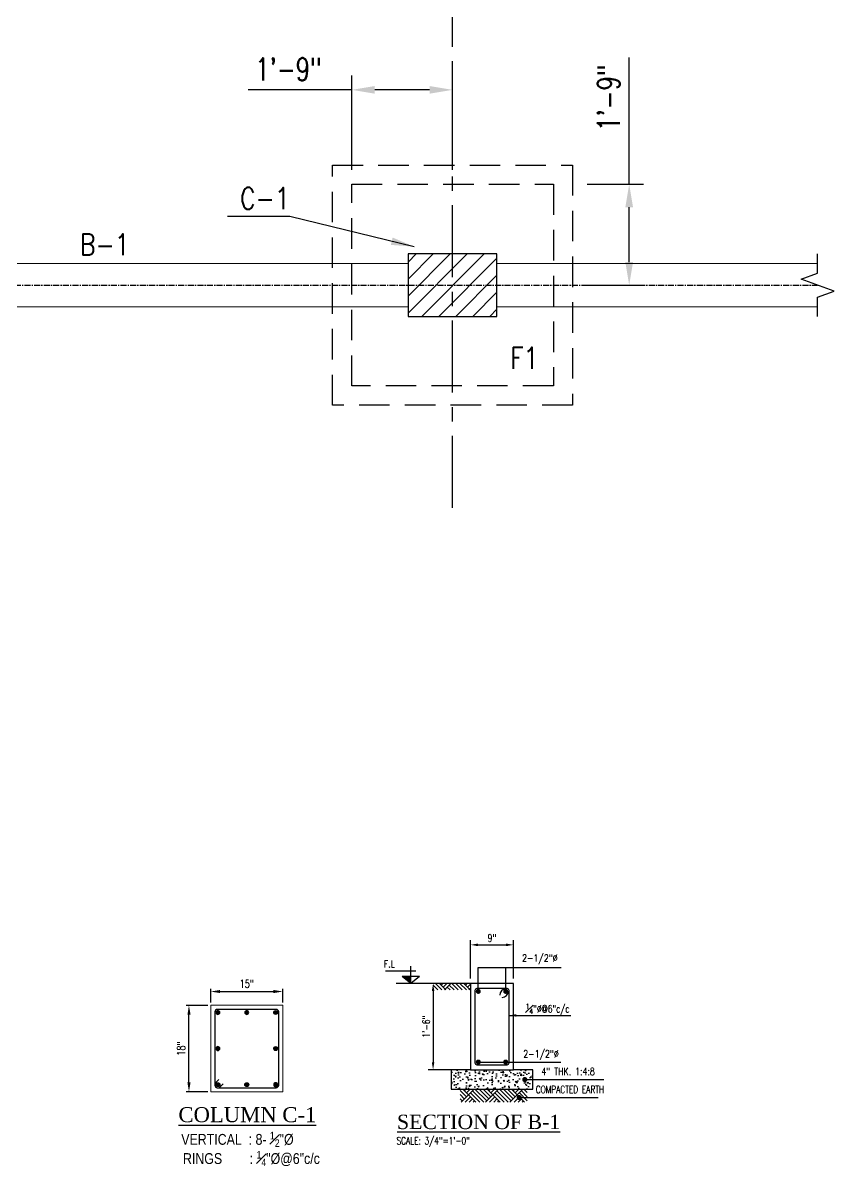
# Model space of a CAD drawing. Header units: inches. Extents: x 295786 to 300745, y 68261 to 70432.
# Drawn here: x 297192.9 to 297361.8, y 68261.8 to 68499.8 of the extents above; entities that cross this region are included whole.
import ezdxf

# ---------------------------------------------------------------- set-up
doc = ezdxf.new("R2010")
doc.units = ezdxf.units.IN
doc.header["$MEASUREMENT"] = 0
doc.linetypes.add('CENTER', pattern=[2, 1.25, -0.25, 0.25, -0.25])
doc.linetypes.add('HIDDEN', pattern=[9.525, 6.35, -3.175])
for name, color, linetype in [('A-TYP-BEAM', 3, 'Continuous'), ('A-TYP-BEAM TEXT', 2, 'Continuous'), ('A-TYP-DIM', 1, 'Continuous'), ('A-TYP-H-TEXT', 2, 'Continuous'), ('A-TYP-M-BOT-STEEL', 6, 'Continuous'), ('A-TYP-REIN-ARROW', 1, 'Continuous'), ('A-TYP-S-BOT-STEEL', 6, 'Continuous'), ('A-TYP-SECTION', 5, 'Continuous'), ('A-TYP-ST-DONUT', 6, 'Continuous'), ('A-TYP-ST-Hatch', 8, 'Continuous'), ('A-TYP-ST-LEAN', 1, 'Continuous'), ('A-TYP-ST-LEVEL', 1, 'Continuous'), ('A-TYP-ST-TEXT', 2, 'Continuous'), ('arch-elevation-2', 52, 'Continuous'), ('axis', 8, 'Continuous'), ('BOT-STEEL', 6, 'Continuous'), ('COL', 6, 'Continuous'), ('DIM', 7, 'Continuous'), ('FOOTING', 4, 'Continuous'), ('GRID', 8, 'Continuous'), ('Kerb Hatch', 9, 'Continuous'), ('S-BLOWUP COLUMN', 4, 'Continuous'), ('TEXT', 6, 'Continuous')]:
    doc.layers.add(name, color=color, linetype=linetype)
doc.layers.add('Layer1', color=3, linetype='Continuous', lineweight=9)
doc.styles.add('3-8', font='ARIALN.TTF', dxfattribs={"height": 2.5})
doc.styles.add('HADINGS', font='times.ttf')
doc.styles.add('rizwan', font='romans.shx', dxfattribs={"width": 0.75})
doc.styles.add('ROMANTIC', font='romantic.ttf')
doc.styles.add('STYLE4', font='romans.shx')
doc.dimstyles.new('STYLE-64', dxfattribs={"dimscale": 64, "dimtxt": 0.09375, "dimasz": 0.09375, "dimexe": 0.0625, "dimexo": 0.0625, "dimgap": 0.03125, "dimtad": 1, "dimzin": 3, "dimdsep": 46, "dimlunit": 4, "dimtxsty": 'rizwan', "dimcen": 0.125, "dimdle": 4, "dimclrd": 1, "dimclre": 1, "dimclrt": 2, "dimadec": 0, "dimazin": 0, "dimtfac": 0.5, "dimtix": 1, "dimtmove": 2, "dimatfit": 3, "dimfxl": 0, "dimfrac": 1, "dimtolj": 1, "dimtzin": 3, "dimarcsym": 0})

# ---------------------------------------------------------------- blocks, each defined once
blk = doc.blocks.new('*D210')
at = {"layer": 'A-TYP-DIM', "color": 1, "lineweight": -2, "ltscale": 1.5, "transparency": 16777216}
for p, q in [((297261.38, 68469.2), (297261.38, 68488.85)), ((297282.38, 68469.2), (297282.38, 68488.85)), ((297261.38, 68485.85), (297239.81, 68485.85)), ((297277.58, 68485.85), (297266.18, 68485.85))]:
    blk.add_line(p, q, dxfattribs=at)
at = {"layer": 'A-TYP-DIM', "color": 1, "ltscale": 1.5, "transparency": 16777216}
for points in [[(297266.18, 68486.65), (297266.18, 68485.05), (297261.38, 68485.85)], [(297277.58, 68486.65), (297277.58, 68485.05), (297282.38, 68485.85)]]:
    blk.add_solid(points, dxfattribs=at)
at = {"layer": 'Defpoints', "color": 0, "ltscale": 1.5, "transparency": 16777216}
for p in [(297282.38, 68485.85), (297261.38, 68466.2), (297282.38, 68466.2)]:
    blk.add_point(p, dxfattribs=at)
at = {"layer": 'A-TYP-DIM', "color": 2, "ltscale": 1.5, "transparency": 16777216, "insert": (297248.18, 68490.14), "char_height": 4.688, "attachment_point": 5, "style": 'rizwan'}
blk.add_mtext('\\A1;1\'-9"', dxfattribs=at)
blk = doc.blocks.new('*D211')
at = {"layer": 'A-TYP-DIM', "color": 1, "lineweight": -2, "ltscale": 1.5, "transparency": 16777216}
for p, q in [((297319.16, 68466.2), (297319.16, 68492.57)), ((297310.38, 68466.2), (297322.16, 68466.2)), ((297319.16, 68450), (297319.16, 68461.4)), ((297310.38, 68445.2), (297322.16, 68445.2))]:
    blk.add_line(p, q, dxfattribs=at)
at = {"layer": 'A-TYP-DIM', "color": 1, "ltscale": 1.5, "transparency": 16777216}
for points in [[(297318.36, 68461.4), (297319.96, 68461.4), (297319.16, 68466.2)], [(297318.36, 68450), (297319.96, 68450), (297319.16, 68445.2)]]:
    blk.add_solid(points, dxfattribs=at)
at = {"layer": 'Defpoints', "color": 0, "ltscale": 1.5, "transparency": 16777216}
for p in [(297307.38, 68466.2), (297307.38, 68445.2), (297319.16, 68445.2)]:
    blk.add_point(p, dxfattribs=at)
at = {"layer": 'A-TYP-DIM', "color": 2, "ltscale": 1.5, "transparency": 16777216, "insert": (297314.87, 68484.2), "char_height": 4.688, "attachment_point": 5, "rotation": 90, "style": 'rizwan'}
blk.add_mtext('\\A1;1\'-9"', dxfattribs=at)
blk = doc.blocks.new('*D227')
at = {"layer": 'A-TYP-DIM', "color": 1, "lineweight": -2, "ltscale": 1.5, "transparency": 16777216}
for p, q in [((297286.09, 68300.84), (297286.09, 68308.87)), ((297287.69, 68307.87), (297293.49, 68307.87)), ((297295.09, 68300.84), (297295.09, 68308.87))]:
    blk.add_line(p, q, dxfattribs=at)
at = {"layer": 'A-TYP-DIM', "color": 1, "ltscale": 1.5, "transparency": 16777216}
for points in [[(297287.69, 68308.14), (297287.69, 68307.6), (297286.09, 68307.87)], [(297293.49, 68308.14), (297293.49, 68307.6), (297295.09, 68307.87)]]:
    blk.add_solid(points, dxfattribs=at)
at = {"layer": 'Defpoints', "color": 0, "ltscale": 1.5, "transparency": 16777216}
for p in [(297295.09, 68307.87), (297286.09, 68299.84), (297295.09, 68299.84)]:
    blk.add_point(p, dxfattribs=at)
at = {"layer": 'A-TYP-DIM', "color": 2, "ltscale": 1.5, "transparency": 16777216, "insert": (297290.59, 68309.3), "char_height": 1.562, "attachment_point": 5, "style": 'rizwan'}
blk.add_mtext('\\A1;9"', dxfattribs=at)
blk = doc.blocks.new('*D228')
at = {"layer": 'A-TYP-DIM', "color": 1, "lineweight": -2, "ltscale": 1.5, "transparency": 16777216}
for p, q in [((297285.09, 68299.84), (297277.32, 68299.84)), ((297278.32, 68298.24), (297278.32, 68283.44)), ((297285.09, 68281.84), (297277.32, 68281.84))]:
    blk.add_line(p, q, dxfattribs=at)
at = {"layer": 'A-TYP-DIM', "color": 1, "ltscale": 1.5, "transparency": 16777216}
for points in [[(297278.06, 68298.24), (297278.59, 68298.24), (297278.32, 68299.84)], [(297278.06, 68283.44), (297278.59, 68283.44), (297278.32, 68281.84)]]:
    blk.add_solid(points, dxfattribs=at)
at = {"layer": 'Defpoints', "color": 0, "ltscale": 1.5, "transparency": 16777216}
for p in [(297286.09, 68299.84), (297278.32, 68281.84), (297286.09, 68281.84)]:
    blk.add_point(p, dxfattribs=at)
at = {"layer": 'A-TYP-DIM', "color": 2, "ltscale": 1.5, "transparency": 16777216, "insert": (297276.89, 68290.84), "char_height": 1.562, "attachment_point": 5, "rotation": 90, "style": 'rizwan'}
blk.add_mtext('\\A1;1\'-6"', dxfattribs=at)
blk = doc.blocks.new('A$C76BB0DB5')
at = {"layer": 'BOT-STEEL', "ltscale": 0.05}
h = blk.add_hatch(color=256, dxfattribs=at)
h.dxf.hatch_style = 1
h.paths.add_polyline_path([(-0.75, 0, 1), (0.75, 0, 1)])
blk.add_circle((0, 0), 0.75, dxfattribs=at)
blk = doc.blocks.new('*D230')
at = {"layer": 'Defpoints', "color": 0, "ltscale": 1.5, "transparency": 16777216}
for p in [(297247.02, 68298.15), (297232.02, 68295.28), (297247.02, 68295.28)]:
    blk.add_point(p, dxfattribs=at)
at = {"layer": 'DIM', "color": 1, "lineweight": -2, "ltscale": 1.5, "transparency": 16777216}
for p, q in [((297232.02, 68295.88), (297232.02, 68298.75)), ((297233.97, 68298.15), (297245.07, 68298.15)), ((297247.02, 68295.88), (297247.02, 68298.75))]:
    blk.add_line(p, q, dxfattribs=at)
at = {"layer": 'DIM', "color": 1, "ltscale": 1.5, "transparency": 16777216}
for points in [[(297233.97, 68298.48), (297233.97, 68297.83), (297232.02, 68298.15)], [(297245.07, 68298.48), (297245.07, 68297.83), (297247.02, 68298.15)]]:
    blk.add_solid(points, dxfattribs=at)
at = {"layer": 'DIM', "color": 2, "ltscale": 1.5, "transparency": 16777216, "insert": (297239.52, 68299.77), "char_height": 1.667, "attachment_point": 5, "style": 'rizwan'}
blk.add_mtext('\\A1;15"', dxfattribs=at)
blk = doc.blocks.new('*D231')
at = {"layer": 'Defpoints', "color": 0, "ltscale": 1.5, "transparency": 16777216}
for p in [(297227.48, 68295.28), (297232.02, 68295.28), (297232.02, 68277.28)]:
    blk.add_point(p, dxfattribs=at)
at = {"layer": 'DIM', "color": 1, "lineweight": -2, "ltscale": 1.5, "transparency": 16777216}
for p, q in [((297231.42, 68295.28), (297226.88, 68295.28)), ((297227.48, 68279.24), (297227.48, 68293.33)), ((297231.42, 68277.28), (297226.88, 68277.28))]:
    blk.add_line(p, q, dxfattribs=at)
at = {"layer": 'DIM', "color": 1, "ltscale": 1.5, "transparency": 16777216}
for points in [[(297227.16, 68293.33), (297227.81, 68293.33), (297227.48, 68295.28)], [(297227.16, 68279.24), (297227.81, 68279.24), (297227.48, 68277.28)]]:
    blk.add_solid(points, dxfattribs=at)
at = {"layer": 'DIM', "color": 2, "ltscale": 1.5, "transparency": 16777216, "insert": (297225.86, 68286.28), "char_height": 1.667, "attachment_point": 5, "rotation": 90, "style": 'rizwan'}
blk.add_mtext('\\A1;18"', dxfattribs=at)

msp = doc.modelspace()

# ---------------------------------------------------------------- hatches: boundary and pattern name
at = {"layer": 'A-TYP-ST-Hatch', "linetype": 'Continuous', "ltscale": 1.5}
h = msp.add_hatch(dxfattribs=at)
h.set_pattern_fill('AR-PARQ1', color=9, scale=0.3, angle=45, style=0)
h.set_pattern_definition([(135, (297263.0107, 68336.835), (-5.09117, 4e-16), [3.6, -3.6]), (135, (297263.435, 68337.2594), (-5.09117, 4e-16), [3.6, -3.6]), (135, (297263.8592, 68337.6837), (-5.09117, 4e-16), [3.6, -3.6]), (135, (297264.2835, 68338.108), (-5.09117, 4e-16), [3.6, -3.6]), (135, (297264.7078, 68338.5322), (-5.09117, 4e-16), [3.6, -3.6]), (135, (297265.132, 68338.9564), (-5.09117, 4e-16), [3.6, -3.6]), (135, (297265.5563, 68339.3807), (-5.09117, 4e-16), [3.6, -3.6]), (45, (297260.465, 68339.3807), (5.09117, -4e-16), [3.6, -3.6]), (45, (297260.041, 68339.805), (5.09117, -4e-16), [3.6, -3.6]), (45, (297259.6166, 68340.2292), (5.09117, -4e-16), [3.6, -3.6]), (45, (297259.1923, 68340.6535), (5.09117, -4e-16), [3.6, -3.6]), (45, (297258.768, 68341.0778), (5.09117, -4e-16), [3.6, -3.6]), (45, (297258.3438, 68341.502), (5.09117, -4e-16), [3.6, -3.6]), (45, (297257.9195, 68341.9263), (5.09117, -4e-16), [3.6, -3.6])])
h.paths.add_polyline_path([(297278.323, 68298.4845578), (297286.09000842, 68298.4845578), (297286.09000842, 68299.83512718), (297278.323, 68299.83512718)])
h = msp.add_hatch(dxfattribs=at)
h.set_pattern_fill('AR-CONC', color=9, scale=0.35, style=0)
h.set_pattern_definition([(50, (297274.09, 68314.8351), (2.51041, -0.21963), [0.2625, -2.8875]), (355, (297274.09, 68314.835), (-0.48563, 2.63267), [0.21, -2.31]), (100.4514, (297274.2992, 68314.8168), (2.02478, 2.41304), [0.22309, -2.454]), (46.184, (297274.09, 68315.535), (3.73534, -0.57932), [0.39375, -4.33125]), (96.636, (297274.4013, 68315.487), (3.27132, 3.4094), [0.33464, -3.681]), (351.184, (297274.09, 68315.535), (3.27132, 3.4094), [0.315, -3.465]), (21, (297274.44, 68315.3601), (2.08917, -1.40917), [0.2625, -2.8875]), (326, (297274.44, 68315.36), (0.8516, 2.53803), [0.21, -2.31]), (71.4514, (297274.614, 68315.2427), (2.94078, 1.12886), [0.22309, -2.454]), (37.5, (297274.09, 68314.8351), (0.04256, 1.165128), [0, -2.282, 0, -2.345, 0, -2.31875]), (7.5, (297274.09, 68314.8351), (0.920743, 1.38044), [0, -1.337, 0, -2.2295, 0, -0.88375]), (327.5, (297273.3095, 68314.8351), (1.868379, -0.078942), [0, -0.875, 0, -2.73, 0, -3.6225]), (317.5, (297272.9595, 68314.8351), (2.04115, 0.35037), [0, -1.1375, 0, -1.813, 0, -2.5725])])
h.paths.add_polyline_path([(297299.09000842, 68277.83512718), (297299.09000842, 68281.83512718), (297295.09000842, 68281.83512718), (297289.09000842, 68281.83512718), (297282.09000842, 68281.83512718), (297282.09000842, 68277.83512718)])
h = msp.add_hatch(dxfattribs=at)
h.set_pattern_fill('AR-PARQ1', color=9, scale=0.3, angle=45, style=0)
h.set_pattern_definition([(135, (297272.945, 68314.835), (-5.09117, 4e-16), [3.6, -3.6]), (135, (297273.3693, 68315.2594), (-5.09117, 4e-16), [3.6, -3.6]), (135, (297273.7935, 68315.6837), (-5.09117, 4e-16), [3.6, -3.6]), (135, (297274.2178, 68316.108), (-5.09117, 4e-16), [3.6, -3.6]), (135, (297274.642, 68316.5322), (-5.09117, 4e-16), [3.6, -3.6]), (135, (297275.0663, 68316.9564), (-5.09117, 4e-16), [3.6, -3.6]), (135, (297275.4906, 68317.3807), (-5.09117, 4e-16), [3.6, -3.6]), (45, (297270.3994, 68317.3807), (5.09117, -4e-16), [3.6, -3.6]), (45, (297269.975, 68317.805), (5.09117, -4e-16), [3.6, -3.6]), (45, (297269.551, 68318.2292), (5.09117, -4e-16), [3.6, -3.6]), (45, (297269.1266, 68318.6535), (5.09117, -4e-16), [3.6, -3.6]), (45, (297268.7024, 68319.0778), (5.09117, -4e-16), [3.6, -3.6]), (45, (297268.278, 68319.502), (5.09117, -4e-16), [3.6, -3.6]), (45, (297267.854, 68319.9263), (5.09117, -4e-16), [3.6, -3.6])])
h.paths.add_polyline_path([(297283.94500842, 68275.13398842), (297297.94500842, 68275.13398842), (297297.94500842, 68277.83512718), (297283.94500842, 68277.83512718)])
at = {"layer": 'A-TYP-ST-LEVEL', "linetype": 'Continuous', "ltscale": 1.5}
msp.add_hatch(color=256, dxfattribs=at).paths.add_polyline_path([(297273.68710941, 68301.29976818), (297271.85746516, 68301.29976818), (297273.68710941, 68299.83512718)])
at = {"layer": 'Kerb Hatch'}
h = msp.add_hatch(dxfattribs=at)
h.set_pattern_fill('ANSI31', color=256, scale=20)
h.set_pattern_definition([(45, (243.9329, 28.429), (-1.767766953, 1.767766953), [])])
h.paths.add_polyline_path([(297291.6258498, 68451.70401297), (297273.1258498, 68451.70401297), (297273.1258498, 68438.70401297), (297291.6258498, 68438.70401297)])

# ---------------------------------------------------------------- linework, layer by layer
at = {"layer": 'A-TYP-BEAM', "color": 1, "linetype": 'Continuous'}
msp.add_lwpolyline([(297358.40920546, 68438.70401297), (297358.40920546, 68442.70401297), (297361.84355224, 68443.95401297), (297354.97485869, 68446.45401297), (297358.40920546, 68447.70401297), (297358.40920546, 68451.70401297)], dxfattribs=at)
at = {"layer": 'A-TYP-M-BOT-STEEL'}
msp.add_lwpolyline([(297287.49000842, 68298.83512718), (297293.69000842, 68298.83512718, -0.4142135624), (297294.09000842, 68298.43512718), (297294.09000842, 68283.23512718, -0.4142135624), (297293.69000842, 68282.83512718), (297287.49000842, 68282.83512718, -0.4142135624), (297287.09000842, 68283.23512718), (297287.09000842, 68298.43512718, -0.4142135624)], format="xyb", close=True, dxfattribs=at)
at = {"layer": 'A-TYP-REIN-ARROW'}
for points in [[(297287.74000842, 68298.18512718), (297287.74000842, 68303.18512718), (297304.97569838, 68303.18512718)], [(297293.44000842, 68298.18512718), (297293.44000842, 68303.18512718), (297304.47569838, 68303.18512718)], [(297287.74000842, 68283.48512718), (297304.93916298, 68283.48512718)]]:
    msp.add_lwpolyline(points, dxfattribs=at)
at = {"layer": 'A-TYP-S-BOT-STEEL'}
for centre, start, end in [((297293.78720252, 68297.28889302), 102.655389473, 176.2708822434), ((297292.53632544, 68298.51244431), 274.9945315808, 348.6100243535)]:
    msp.add_arc(centre, 1.58473463, start, end, dxfattribs=at)
at = {"layer": 'A-TYP-SECTION', "color": 3}
msp.add_line((297286.09000842, 68281.83512718), (297295.09000842, 68281.83512718), dxfattribs=at)
msp.add_lwpolyline([(297295.09000842, 68299.83512718), (297286.09000842, 68299.83512718), (297286.09000842, 68281.83512718), (297295.09000842, 68281.83512718), (297295.09000842, 68299.83512718)], close=True, dxfattribs=at)
at = {"layer": 'A-TYP-ST-DONUT', "linetype": 'Continuous', "ltscale": 1.5, "const_width": 0.52083333}
for points in [[(297288.00042508, 68298.18512718, -1), (297287.47959175, 68298.18512718, -1)], [(297293.70042508, 68298.18512718, -1), (297293.17959175, 68298.18512718, -1)], [(297288.00042508, 68283.48512718, 1), (297287.47959175, 68283.48512718, 1)], [(297293.17959175, 68283.48512718, -1), (297293.70042508, 68283.48512718, -1)]]:
    msp.add_lwpolyline(points, format="xyb", close=True, dxfattribs=at)
at = {"layer": 'A-TYP-ST-LEAN', "linetype": 'Continuous', "ltscale": 1.5}
msp.add_lwpolyline([(297286.09000842, 68281.83512718), (297282.09000842, 68281.83512718), (297282.09000842, 68277.83512718), (297299.09000842, 68277.83512718), (297299.09000842, 68281.83512718), (297295.09000842, 68281.83512718)], dxfattribs=at)
at = {"layer": 'A-TYP-ST-LEVEL', "color": 3, "linetype": 'Continuous', "ltscale": 1.5}
for p, q in [((297274.75377616, 68302.36643492), (297268.40707715, 68302.36643492)), ((297273.68710941, 68299.83512718), (297273.68710941, 68303.43310166)), ((297286.09000842, 68299.83512718), (297270.60810913, 68299.83512718)), ((297275.51675367, 68301.29976818), (297271.85746516, 68301.29976818)), ((297275.51675367, 68301.29976818), (297273.68710941, 68299.83512718))]:
    msp.add_line(p, q, dxfattribs=at)
at = {"layer": 'A-TYP-ST-LEVEL', "linetype": 'Continuous', "ltscale": 1.5}
msp.add_line((297273.68710941, 68299.83512718), (297271.85746516, 68301.29976818), dxfattribs=at)
at = {"layer": 'arch-elevation-2', "color": 2, "lineweight": 0}
for p, q in [((297147.62584981, 68449.70401297), (297273.1258498, 68449.70401297)), ((297273.1258498, 68440.70401297), (297147.62584981, 68440.70401297))]:
    msp.add_line(p, q, dxfattribs=at)
for points in [[(297291.6258498, 68449.70401297), (297358.40920546, 68449.70401297)], [(297291.6258498, 68440.70401297), (297358.40920546, 68440.70401297)]]:
    msp.add_lwpolyline(points, dxfattribs=at)
at = {"layer": 'COL'}
msp.add_lwpolyline([(297273.1258498, 68438.70401297), (297291.6258498, 68438.70401297), (297291.6258498, 68451.70401297), (297273.1258498, 68451.70401297)], close=True, dxfattribs=at)
at = {"layer": 'FOOTING', "color": 1, "linetype": 'HIDDEN'}
for points in [[(297257.37584981, 68470.20401297), (297307.3758498, 68470.20401297), (297307.3758498, 68420.20401298), (297257.37584981, 68420.20401298)], [(297261.37584981, 68466.20401297), (297303.3758498, 68466.20401297), (297303.3758498, 68424.20401298), (297261.37584981, 68424.20401298)]]:
    msp.add_lwpolyline(points, close=True, dxfattribs=at)
at = {"layer": 'GRID', "linetype": 'CENTER', "ltscale": 12}
msp.add_line((297282.3758498, 68398.82729221), (297282.37584981, 68730.45708631), dxfattribs=at)
at = {"layer": 'GRID', "linetype": 'CENTER'}
msp.add_line((296895.22600001, 68445.20401297), (297358.40920546, 68445.20401297), dxfattribs=at)
at = {"layer": 'Layer1'}
msp.add_lwpolyline([(297232.02006097, 68295.28255838), (297247.02006097, 68295.28255838), (297247.02006097, 68277.28255838), (297232.02006097, 68277.28255838)], close=True, dxfattribs=at)
at = {"layer": 'S-BLOWUP COLUMN', "color": 6}
for p, q in [((297232.87598959, 68279.01716103), (297233.73207229, 68279.87324373)), ((297233.77570123, 68278.138487), (297234.60412922, 68278.96691499))]:
    msp.add_line(p, q, dxfattribs=at)
msp.add_lwpolyline([(297246.16413235, 68278.638487), (297246.16413235, 68293.92662976, 0.4142135624), (297245.66413235, 68294.42662976), (297233.37598959, 68294.42662976, 0.4142135624), (297232.87598959, 68293.92662976), (297232.87598959, 68278.638487, 0.4142135624), (297233.37598959, 68278.138487), (297245.66413235, 68278.138487, 0.4142135624)], format="xyb", close=True, dxfattribs=at)

# ---------------------------------------------------------------- block references
at = {"layer": 'axis', "ltscale": 0.05, "yscale": 0.5372839506343008, "zscale": 0.5372839506343008, "rotation": 180}
for p, xscale in [((297233.50561922, 68293.79700013), -0.5372839506343008), ((297239.52006097, 68293.79700013), -0.5372839506343008), ((297245.53450272, 68293.79700013), 0.5372839506343008), ((297233.50561922, 68286.28255838), -0.5372839506343008), ((297245.53450272, 68286.28255838), 0.5372839506343008)]:
    msp.add_blockref('A$C76BB0DB5', p, dxfattribs=dict(at, xscale=xscale))
at = {"layer": 'axis', "ltscale": 0.05, "yscale": 0.5372839506343008, "zscale": 0.5372839506343008}
for p, xscale in [((297233.50561922, 68278.76811663), 0.5372839506343008), ((297239.52006097, 68278.76811663), 0.5372839506343008), ((297245.53450272, 68278.76811663), -0.5372839506343008)]:
    msp.add_blockref('A$C76BB0DB5', p, dxfattribs=dict(at, xscale=xscale))

# ---------------------------------------------------------------- texts
at = {"layer": 'A-TYP-BEAM TEXT', "style": 'STYLE4', "width": 0.8}
for s, p in [('C-1', (297238.1175162, 68460.99476509)), ('B-1', (297204.77632406, 68451.40599206)), ('F1', (297294.38348215, 68427.7640267))]:
    msp.add_text(s, height=4.5, dxfattribs=at).set_placement(p)
at = {"layer": 'A-TYP-H-TEXT', "color": 3, "style": 'HADINGS'}
msp.add_text('%%USECTION OF B-1', height=3, dxfattribs=at).set_placement((297270.80662544, 68269.52166766))
at = {"layer": 'A-TYP-H-TEXT', "style": 'rizwan', "width": 0.75}
msp.add_text('SCALE: 3/4"=1\'-0"', height=1.5, dxfattribs=at).set_placement((297270.7082508, 68266.33900278))
at = {"layer": 'A-TYP-ST-LEVEL', "color": 2, "style": 'STYLE4', "width": 0.8}
msp.add_text('F.L', height=1.5, dxfattribs=at).set_placement((297268.05556601, 68303.14123244))
at = {"layer": 'A-TYP-ST-TEXT', "linetype": 'Continuous', "style": 'rizwan', "width": 0.8}
for s, p in [('2-1/2"%%C', (297296.85091593, 68304.37492971)), ('2-1/2"%%C', (297297.10091593, 68284.42492971)), ('4" THK. 1:4:8', (297300.85091593, 68280.77492971))]:
    msp.add_text(s, height=1.5, dxfattribs=at).set_placement(p)
at = {"layer": 'A-TYP-ST-TEXT', "char_height": 1.5, "attachment_point": 1, "style": 'rizwan'}
for s, insert, width in [('\\A1;{\\H0.7x;\\S1#4;\\H1.4286x;"}%%C@6"c/c  ', (297297.59635284, 68295.61151512), 22.5941921063), ('COMPACTED EARTH ', (297299.70591593, 68278.52031579), 18.330684072)]:
    msp.add_mtext(s, dxfattribs=dict(at, insert=insert, width=width))
at = {"layer": 'DIM', "color": 3, "ltscale": 1.5, "insert": (297239.64590611, 68272.49946409), "char_height": 3.125, "attachment_point": 5, "style": 'ROMANTIC'}
msp.add_mtext('\\A1;{\\LCOLUMN C-1}', dxfattribs=at)
at = {"layer": 'TEXT', "color": 2, "char_height": 2.25, "attachment_point": 5, "style": '3-8'}
for s, insert in [('\\A1;VERTICAL  : 8- {\\H0.7x;\\S1#2;}"%%C', (297237.58000545, 68267.38218432)), ('\\A1;RINGS        : {\\H0.7x;\\S1#4;}"%%C@6"c/c', (297240.4900007, 68263.38484834))]:
    msp.add_mtext(s, dxfattribs=dict(at, insert=insert))

# ---------------------------------------------------------------- dimensions: what is measured, and where the dimension line sits
at = {"layer": 'A-TYP-DIM', "ltscale": 1.5}
dim = msp.add_linear_dim(base=(297282.37584981, 68485.85402084), p1=(297261.37584981, 68466.20401297), p2=(297282.37584981, 68466.20401297), dimstyle='STYLE-64', override={"dimscale": 48, "dimtxt": 0.097656, "dimasz": 0.1, "dimtmove": 0, "dimatfit": 2}, dxfattribs=at)
dim.commit()
dim.dimension.update_dxf_attribs({"geometry": '*D210', "text_midpoint": (297248.178, 68485.85402084), "dimtype": 160})
dim = msp.add_linear_dim(base=(297319.1564356, 68445.20401297), p1=(297307.3758498, 68466.20401297), p2=(297307.3758498, 68445.20401297), angle=90, dimstyle='STYLE-64', override={"dimscale": 48, "dimtxt": 0.097656, "dimasz": 0.1, "dimtmove": 0, "dimatfit": 2}, dxfattribs=at)
dim.commit()
dim.dimension.update_dxf_attribs({"geometry": '*D211', "text_midpoint": (297319.1564356, 68484.203), "dimtype": 160})
dim = msp.add_linear_dim(base=(297295.09000842, 68307.869), p1=(297286.09000842, 68299.83512718), p2=(297295.09000842, 68299.83512718), dimstyle='STYLE-64', override={"dimscale": 16, "dimtxt": 0.097656, "dimasz": 0.1, "dimtmove": 0, "dimatfit": 2}, dxfattribs=at)
dim.commit()
dim.dimension.update_dxf_attribs({"geometry": '*D227', "text_midpoint": (297290.59000842, 68309.29905952)})
dim = msp.add_linear_dim(base=(297278.323, 68281.83512718), p1=(297286.09000842, 68299.83512718), p2=(297286.09000842, 68281.83512718), angle=90, dimstyle='STYLE-64', override={"dimscale": 16, "dimtxt": 0.097656, "dimasz": 0.1, "dimtmove": 0, "dimatfit": 2}, dxfattribs=at)
dim.commit()
dim.dimension.update_dxf_attribs({"geometry": '*D228', "text_midpoint": (297276.89294048, 68290.83512718)})
at = {"layer": 'DIM', "ltscale": 1.5}
dim = msp.add_linear_dim(base=(297247.02006097, 68298.15091671), p1=(297232.02006097, 68295.28255838), p2=(297247.02006097, 68295.28255838), dimstyle='STYLE-64', override={"dimscale": 20, "dimtxt": 0.083333, "dimasz": 0.097656, "dimexe": 0.03, "dimexo": 0.03, "dimdec": 0, "dimlunit": 2, "dimpost": '"', "dimtmove": 0}, dxfattribs=at)
dim.commit()
dim.dimension.update_dxf_attribs({"geometry": '*D230', "text_midpoint": (297239.52006097, 68299.7679802)})
dim = msp.add_linear_dim(base=(297227.48185784, 68295.28255838), p1=(297232.02006097, 68277.28255838), p2=(297232.02006097, 68295.28255838), angle=90, dimstyle='STYLE-64', override={"dimscale": 20, "dimtxt": 0.083333, "dimasz": 0.097656, "dimexe": 0.03, "dimexo": 0.03, "dimdec": 0, "dimlunit": 2, "dimpost": '"', "dimtmove": 0}, dxfattribs=at)
dim.commit()
dim.dimension.update_dxf_attribs({"geometry": '*D231', "text_midpoint": (297225.86479435, 68286.28255838)})

# ---------------------------------------------------------------- leaders
at = {"layer": 'A-TYP-DIM', "ltscale": 1.5}
for points, override in [([(297274.3758498, 68453.20401297), (297248.49016474, 68459.5022212), (297235.50116474, 68459.5022212)], {"dimscale": 48, "dimtxt": 0.097656, "dimasz": 0.1, "dimtmove": 0, "dimatfit": 2}), ([(297297.41073096, 68279.83512718), (297313.85881615, 68279.83512718)], {"dimscale": 16, "dimtxt": 0.097656, "dimasz": 0.066667, "dimtmove": 0, "dimatfit": 2, "dimldrblk": 'Dot'}), ([(297296.26573096, 68276.08051327), (297312.71381615, 68276.08051327)], {"dimscale": 16, "dimtxt": 0.097656, "dimasz": 0.066667, "dimtmove": 0, "dimatfit": 2, "dimldrblk": 'Dot'})]:
    msp.add_leader(points, dimstyle='STYLE-64', override=override, dxfattribs=at)
at = {"layer": 'A-TYP-REIN-ARROW'}
msp.add_leader([(297294.09000842, 68293.17993483), (297307.03320767, 68293.17993483)], dimstyle='STYLE-64', override={"dimscale": 16, "dimtxt": 0.097656, "dimasz": 0.1, "dimexo": 0, "dimtmove": 0, "dimatfit": 2}, dxfattribs=at)

doc.saveas('drawing.dxf')
